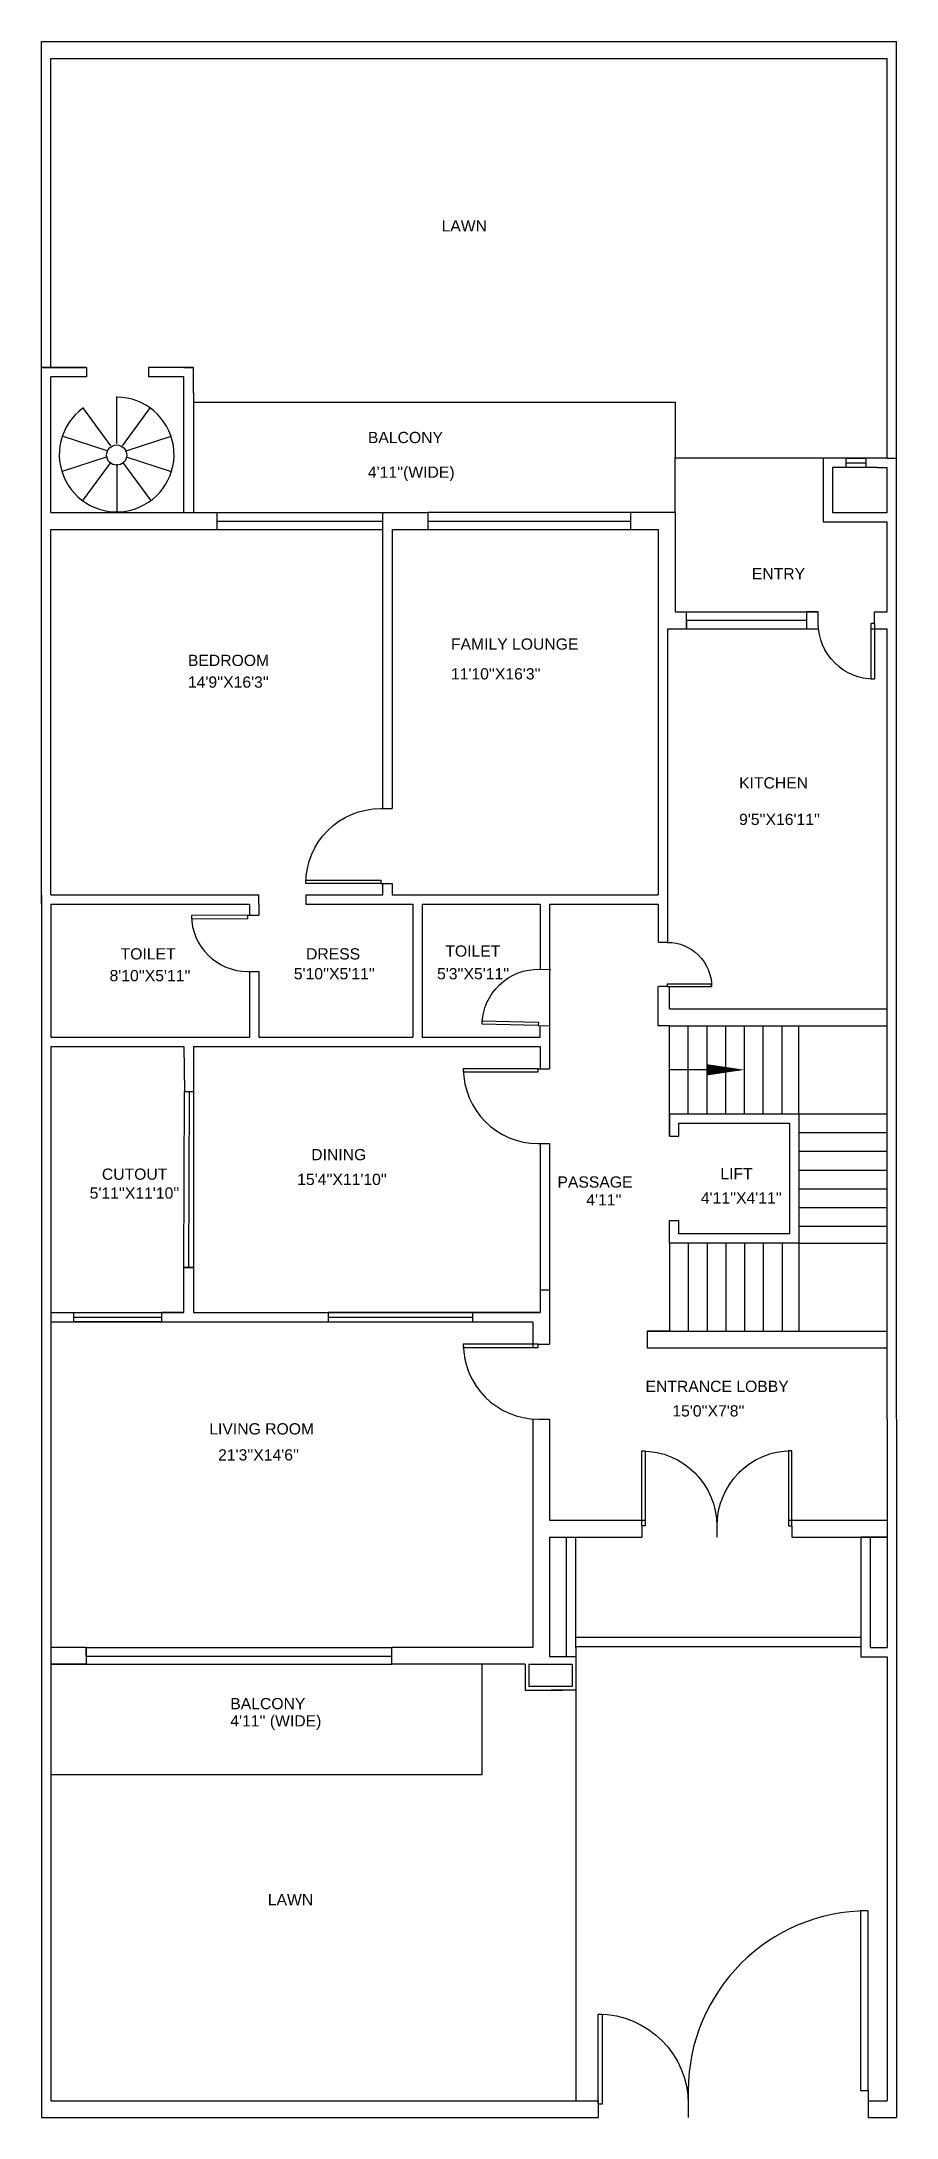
# Model space of a CAD drawing. Header units: inches. Extents: x 284 to 740, y 19 to 1127.
import ezdxf

# ---------------------------------------------------------------- set-up
doc = ezdxf.new("R2010")
doc.units = ezdxf.units.IN
doc.header["$MEASUREMENT"] = 0
for name, color, linetype in [('BALCONY', 210, 'Continuous'), ('DOOR', 180, 'Continuous'), ('LIFT', 50, 'Continuous'), ('STAIRS', 100, 'Continuous'), ('TEXT', 130, 'Continuous'), ('WALL', 10, 'Continuous'), ('WINDOW', 42, 'Continuous')]:
    doc.layers.add(name, color=color, linetype=linetype)
doc.styles.get("Standard").update_dxf_attribs({"font": 'arial.ttf'})

# ---------------------------------------------------------------- blocks, each defined once
blk = doc.blocks.new('*U2')
for p, q in [((0, 0), (0, -6)), ((-40, 0), (-40, -6))]:
    blk.add_line(p, q)
blk.add_lwpolyline([(0, 0), (0, 40), (-1.75, 40), (-1.75, 0)], close=True)
blk.add_arc((0, 0), 40, 90, 180)
blk = doc.blocks.new('*U4')
for p, q in [((0, 0), (0, -6)), ((30, 0), (30, -6))]:
    blk.add_line(p, q)
blk.add_lwpolyline([(0, 0), (0, 30), (1.75, 30), (1.75, 0)], close=True)
blk.add_arc((0, 0), 30, 0, 90)
blk = doc.blocks.new('*U18')
blk.add_line((0, -12.6), (0, 12.6))
blk = doc.blocks.new('*U19')
at = {"layer": 'STAIRS', "color": 0, "linetype": 'ByBlock', "lineweight": -2, "transparency": 16777216}
for p, rotation in [((56.9, 81.1), 35.99999999999999), ((78.1, 81.1), 324.0000000000001), ((50.4, 72.1), 72), ((84.6, 72.1), 288), ((50.4, 61), 108), ((56.9, 52), 144), ((67.5, 48.5), 180), ((78.1, 52), 216), ((84.6, 61), 252)]:
    blk.add_blockref('*U18', p, dxfattribs=dict(at, rotation=rotation))
blk.add_blockref('*U18', (67.5, 84.6), dxfattribs=at)
blk = doc.blocks.new('*U3')
for p, q in [((-30, 0), (-30, -6)), ((0, 0), (0, -6))]:
    blk.add_line(p, q)
blk.add_lwpolyline([(0, 0), (0, 30), (-1.75, 30), (-1.75, 0)], close=True)
blk.add_arc((0, 0), 30, 90, 180)

msp = doc.modelspace()

# ---------------------------------------------------------------- linework, layer by layer
for p, q in [((360.4, 953.1), (365.4, 953.1)), ((724.1, 904.6), (724.1, 899.6)), ((622.4, 875.6), (622.4, 875.6)), ((622.4, 822.6), (628.4, 822.6)), ((692.7, 822.6), (698.7, 822.6)), ((628.4, 818.1), (628.4, 813.6)), ((395.4, 666.6), (395.4, 661.4)), ((550.4, 590.6), (550.4, 578.7)), ((360.4, 472.6), (365.4, 472.6)), ((289.4, 448.6), (360.4, 448.6)), ((365.4, 448.6), (550.4, 448.6)), ((308.3, 265), (308.3, 269.6))]:
    msp.add_line(p, q)
at = {"layer": 'BALCONY'}
for p, q in [((365.4, 934.6), (622.5, 934.6)), ((622.4, 875.6), (622.5, 934.6)), ((519.3, 260.7), (519.3, 201.7)), ((519.3, 201.7), (289.4, 201.7))]:
    msp.add_line(p, q, dxfattribs=at)
at = {"layer": 'LIFT'}
for p, q in [((619.4, 554.6), (619.4, 542.6)), ((619.4, 542.6), (624.4, 542.6)), ((619.4, 485.6), (619.4, 497.6)), ((619.4, 497.6), (624.4, 497.6))]:
    msp.add_line(p, q, dxfattribs=at)
for points in [[(619.4, 542.6), (619.4, 554.6), (688.4, 554.6), (688.4, 485.6), (619.4, 485.6), (619.4, 497.6)], [(624.4, 542.6), (624.4, 549.6), (683.4, 549.6), (683.4, 490.6), (624.4, 490.6), (624.4, 497.6)]]:
    msp.add_lwpolyline(points, dxfattribs=at)
at = {"layer": 'STAIRS'}
for p, q in [((619.4, 554.6), (619.4, 601.6)), ((629.4, 554.6), (629.4, 601.6)), ((639.4, 554.6), (639.4, 601.6)), ((649.4, 554.6), (649.4, 601.6)), ((659.4, 554.6), (659.4, 601.6)), ((669.4, 554.6), (669.4, 601.6)), ((679.4, 554.6), (679.4, 601.6)), ((688.4, 554.6), (688.4, 601.6)), ((639.4, 578.1), (619.4, 578.1)), ((688.4, 554.6), (735.4, 554.6)), ((688.4, 544.6), (735.4, 544.6)), ((688.4, 534.6), (735.4, 534.6)), ((688.4, 524.6), (735.4, 524.6)), ((688.4, 514.6), (735.4, 514.6)), ((688.4, 504.6), (735.4, 504.6)), ((688.4, 494.6), (735.4, 494.6)), ((619.4, 485.6), (619.4, 438.6)), ((629.4, 485.6), (629.4, 438.6)), ((639.4, 485.6), (639.4, 438.6)), ((649.4, 485.6), (649.4, 438.6)), ((659.4, 485.6), (659.4, 438.6)), ((669.4, 485.6), (669.4, 438.6)), ((679.4, 485.6), (679.4, 438.6)), ((688.4, 485.6), (735.4, 485.6)), ((688.4, 485.6), (688.4, 438.6))]:
    msp.add_line(p, q, dxfattribs=at)
msp.add_lwpolyline([(659.4, 578.1, 0, 6, 0), (639.4, 578.1, 6, 6, 0)], format="xyseb", dxfattribs=at)
msp.add_circle((324.5, 906.3), 5.39, dxfattribs=at)
msp.add_arc((324.5, 906.6), 30.6, 126, 90, dxfattribs=at)
at = {"layer": 'WALL'}
for p, q in [((284.4, 953.1), (284.4, 1127.1)), ((284.4, 1127.1), (740.4, 1127.1)), ((740.4, 899.6), (740.4, 1127.1)), ((289.4, 953.1), (289.4, 1118.1)), ((289.4, 1118.1), (735.4, 1118.1)), ((735.4, 904.6), (735.4, 1118.1)), ((284.4, 666.7), (284.4, 953.1)), ((284.4, 930.6), (284.4, 953.1)), ((308.4, 953.1), (284.4, 953.1)), ((284.4, 953.1), (308.4, 953.1)), ((289.4, 930.6), (289.4, 948.1)), ((308.4, 948.1), (289.4, 948.1)), ((308.4, 953.1), (308.4, 948.1)), ((360.4, 953.1), (341.4, 953.1)), ((365.4, 953.1), (341.4, 953.1)), ((341.4, 953.1), (341.4, 948.1)), ((360.4, 948.1), (341.4, 948.1)), ((360.4, 946.2), (360.4, 948.1)), ((360.4, 930.6), (360.4, 946.2)), ((365.4, 939.6), (365.4, 953.1)), ((365.4, 939.6), (365.4, 930.6)), ((284.4, 875.6), (284.4, 930.6)), ((289.4, 875.6), (289.4, 930.6)), ((360.4, 875.6), (360.4, 930.6)), ((365.4, 930.6), (365.4, 875.6)), ((701.4, 904.6), (622.5, 904.6)), ((730.4, 899.6), (735.4, 899.6)), ((735.4, 904.6), (740.4, 904.6)), ((289.4, 875.6), (377.9, 875.6)), ((466.4, 875.6), (490.4, 875.6)), ((622.4, 875.6), (598.4, 875.6)), ((622.4, 875.6), (622.4, 822.6)), ((701.4, 875.6), (701.4, 870.6)), ((706.4, 875.6), (730.4, 875.6)), ((730.4, 875.6), (735.4, 875.6)), ((289.4, 671.6), (289.4, 866.6)), ((289.4, 866.6), (377.9, 866.6)), ((466.4, 717.6), (466.4, 866.6)), ((471.4, 866.6), (471.4, 717.6)), ((471.4, 866.6), (490.4, 866.6)), ((598.5, 866.6), (613.4, 866.6)), ((613.4, 866.6), (613.4, 671.6)), ((701.4, 870.6), (709.9, 870.6)), ((706.4, 870.6), (735.4, 870.6)), ((622.4, 822.6), (628.4, 822.6)), ((698.7, 822.6), (692.7, 822.6)), ((728.7, 822.6), (735.4, 822.6)), ((618.4, 813.6), (618.4, 666.6)), ((618.4, 813.6), (628.4, 813.6)), ((692.7, 813.6), (698.9, 813.6)), ((727, 813.6), (735.4, 813.6)), ((735.4, 391.6), (735.4, 813.6)), ((740.4, 391.6), (740.4, 813.6)), ((466.4, 671.6), (466.4, 677.6)), ((466.4, 671.6), (466.4, 677.6)), ((471.4, 677.6), (471.4, 671.6)), ((284.4, 671.6), (284.4, 590.7)), ((284.4, 666.6), (284.4, 18.7)), ((289.4, 671.6), (400.4, 671.6)), ((289.4, 666.6), (289.4, 595.6)), ((395.4, 666.6), (395.4, 660.6)), ((400.4, 666.6), (400.4, 671.6)), ((400.4, 666.6), (400.4, 660.6)), ((425.4, 671.6), (466.4, 671.6)), ((425.4, 671.6), (425.4, 666.6)), ((425.4, 666.6), (482.4, 666.6)), ((471.4, 671.6), (613.4, 671.6)), ((482.4, 666.6), (482.4, 595.6)), ((487.4, 666.6), (550.4, 666.6)), ((487.4, 666.6), (487.4, 595.6)), ((550.4, 666.6), (550.4, 631.7)), ((555.4, 666.6), (613.4, 666.6)), ((555.4, 666.6), (555.4, 578.7)), ((613.4, 666.6), (613.4, 646.2)), ((618.4, 666.6), (618.3, 646.2)), ((395.4, 630.6), (395.4, 595.6)), ((400.4, 630.6), (400.4, 595.6)), ((613.4, 601.6), (613.4, 622.5)), ((619.4, 610.6), (619.4, 622.5)), ((619.4, 610.6), (735.4, 610.6)), ((550.4, 595.6), (550.4, 601.7)), ((619.4, 601.6), (613.4, 601.6)), ((619.4, 601.6), (735.4, 601.6)), ((289.4, 595.6), (395.4, 595.6)), ((289.4, 590.6), (360.4, 590.6)), ((289.4, 590.6), (289.4, 201.7)), ((360.4, 590.6), (360.7, 566.6)), ((365.4, 590.6), (400.4, 590.6)), ((365.4, 590.6), (365.4, 448.6)), ((400.4, 595.6), (482.4, 595.6)), ((400.4, 590.6), (550.4, 590.6)), ((487.4, 595.6), (550.4, 595.6)), ((550.4, 590.6), (550.4, 578.7)), ((550.4, 538.7), (550.4, 448.6)), ((555.4, 538.7), (555.4, 431.6)), ((360.4, 448.6), (360.4, 472.6)), ((550.4, 460.6), (555.4, 460.6)), ((289.4, 448.6), (301.4, 448.6)), ((289.4, 443.6), (546.4, 443.6)), ((360.4, 448.6), (348.4, 448.6)), ((365.4, 448.6), (437.4, 448.6)), ((437.4, 448.6), (437.4, 443.6)), ((550.4, 448.6), (514.4, 448.6)), ((514.4, 443.6), (514.4, 448.6)), ((546.4, 443.6), (546.4, 429.9)), ((546.4, 443.6), (546.4, 431.6)), ((607.4, 438.6), (735.4, 438.6)), ((619.4, 438.6), (607.4, 438.6)), ((607.4, 438.6), (607.4, 429.6)), ((607.4, 429.6), (735.4, 429.6)), ((546.4, 391.7), (546.4, 269.6)), ((555.4, 391.6), (555.4, 337.6)), ((735.4, 391.6), (735.4, 269.6)), ((740.4, 391.6), (740.4, 18.7)), ((555.4, 337.6), (606.4, 337.6)), ((682.9, 337.6), (735.4, 337.6)), ((555.4, 328.6), (604.6, 328.6)), ((555.4, 328.6), (555.4, 264.8)), ((564.4, 264.8), (564.4, 328.6)), ((569.4, 269.6), (569.4, 328.6)), ((684.6, 328.6), (735.4, 328.6)), ((735.4, 328.6), (721.4, 328.6)), ((721.4, 328.6), (721.4, 264.6)), ((726.4, 328.6), (726.4, 269.6)), ((308.3, 269.6), (289.4, 269.6)), ((308.3, 269.6), (308.3, 260.7)), ((471.3, 260.7), (471.3, 269.6)), ((546.4, 269.6), (471.3, 269.6)), ((569.4, 275.2), (721.4, 275.2)), ((569.4, 270.2), (721.4, 270.2)), ((569.4, 269.6), (569.4, 27.7)), ((726.4, 269.6), (735.4, 269.6)), ((289.4, 260.7), (308.3, 260.7)), ((308.3, 260.7), (289.4, 260.7)), ((519.3, 260.7), (471.3, 260.7)), ((542.4, 260.7), (471.3, 260.7)), ((542.4, 260.7), (542.4, 246.8)), ((544.4, 260.7), (544.4, 248.8)), ((544.4, 260.7), (567.4, 260.7)), ((555.4, 264.8), (569.4, 264.8)), ((567.4, 260.7), (567.4, 248.8)), ((721.4, 264.6), (735.4, 264.6)), ((735.4, 264.6), (735.4, 27.7)), ((567.4, 248.8), (544.4, 248.8)), ((569.4, 246.8), (556.3, 246.8)), ((289.4, 201.7), (289.4, 27.7)), ((289.4, 27.7), (569.4, 27.7)), ((569.4, 27.7), (581.4, 27.7)), ((581.4, 27.7), (581.4, 18.7)), ((725.4, 27.7), (735.4, 27.7)), ((284.4, 18.7), (569.4, 18.7)), ((569.4, 18.7), (581.4, 18.7)), ((725.4, 18.7), (740.4, 18.7))]:
    msp.add_line(p, q, dxfattribs=at)
for points in [[(735.4, 904.6), (701.4, 904.6), (701.4, 875.6)], [(730.4, 899.6), (706.4, 899.6), (706.4, 875.6)], [(735.4, 875.6), (735.4, 899.6)], [(740.4, 813.6), (740.4, 904.6)], [(735.4, 822.6), (735.4, 870.6)], [(289.4, 666.6), (395.4, 666.6)], [(542.4, 246.8), (562.4, 246.8)]]:
    msp.add_lwpolyline(points, dxfattribs=at)
at = {"layer": 'WINDOW'}
for p, q in [((713.5, 904.6), (713.5, 899.6)), ((713.5, 904.6), (724.1, 904.6)), ((713.5, 902.1), (724.1, 902.1)), ((724.1, 899.6), (713.5, 899.6)), ((724.1, 904.6), (724.1, 899.6)), ((377.9, 875.6), (377.9, 866.6)), ((377.9, 875.6), (466.4, 875.6)), ((466.4, 866.6), (466.4, 875.6)), ((490.4, 875.6), (490.4, 866.6)), ((598.4, 875.6), (490.4, 875.6)), ((377.9, 871.1), (466.4, 871.1)), ((377.9, 866.6), (466.4, 866.6)), ((490.4, 871.1), (598.5, 871)), ((490.4, 866.6), (598.5, 866.6)), ((598.5, 875.4), (598.5, 866.6)), ((628.4, 813.6), (628.4, 822.6)), ((628.4, 822.6), (692.7, 822.6)), ((692.7, 813.6), (692.7, 822.6)), ((628.4, 818.1), (692.7, 818.1)), ((628.4, 813.6), (692.7, 813.6)), ((360.4, 472.6), (360.7, 566.6)), ((360.7, 566.6), (365.4, 566.6)), ((363.1, 566.6), (362.9, 472.6)), ((365.4, 566.6), (365.4, 472.6)), ((365.4, 472.6), (360.4, 472.6)), ((301.4, 448.6), (301.4, 443.6)), ((301.4, 448.6), (348.4, 448.6)), ((301.4, 446.1), (348.4, 446.1)), ((348.4, 443.6), (301.4, 443.6)), ((348.4, 448.6), (348.4, 443.6)), ((514.4, 448.6), (437.4, 448.6)), ((437.4, 446.1), (514.4, 446.1)), ((437.4, 443.6), (514.4, 443.6)), ((308.3, 269.6), (471.3, 269.6)), ((308.3, 265), (471.3, 265)), ((308.3, 260.7), (471.3, 260.7))]:
    msp.add_line(p, q, dxfattribs=at)

# ---------------------------------------------------------------- block references
at = {"layer": 'DOOR', "xscale": -1}
for name, p, rotation in [('*U3', (728.7, 816.6), 180), ('*U2', (465.4, 677.6), 90), ('*U3', (549.4, 601.8), 88.58154851211978)]:
    msp.add_blockref(name, p, dxfattribs=dict(at, rotation=rotation))
at = {"layer": 'DOOR'}
for name, p, rotation in [('*U3', (394.4, 660.6), 90.13960318221038), ('*U2', (549.4, 578.7), 90), ('*U2', (549.4, 431.6), 90)]:
    msp.add_blockref(name, p, dxfattribs=dict(at, rotation=rotation))
at = {"layer": 'DOOR', "xscale": -0.7884726524387862, "yscale": 0.7884726524387862, "zscale": 0.7884726524387862, "rotation": 270}
msp.add_blockref('*U4', (618.2, 622.5), dxfattribs=at)
at = {"layer": 'DOOR', "xscale": -1}
msp.add_blockref('*U2', (604.6, 334.6), dxfattribs=at)
at = {"layer": 'DOOR'}
msp.add_blockref('*U2', (684.6, 334.6), dxfattribs=at)
for p, xscale, yscale, zscale in [((725.4, 33.1), 2.4, 2.4, 2.4), ((581.4, 25.9), -1.2, 1.2, 1.2)]:
    msp.add_blockref('*U2', p, dxfattribs=dict(at, xscale=xscale, yscale=yscale, zscale=zscale))
at = {"layer": 'STAIRS'}
msp.add_blockref('*U19', (257, 840.4), dxfattribs=at)

# ---------------------------------------------------------------- texts
at = {"layer": 'TEXT'}
for s, p in [('LAWN', (497.8, 1025.7)), ('BALCONY', (458.5, 912.7)), ("4'11''(WIDE)", (458.5, 894.2)), ('ENTRY', (663.3, 840)), ('BEDROOM', (362.5, 793.7)), ('FAMILY LOUNGE', (502.8, 802.4)), ("14'9''X16'3''", (362.5, 782.1)), ("11'10''X16'3''", (502.8, 786.5)), ('KITCHEN', (656.5, 728.3)), ("9'5''X16'11''", (656.5, 708.8)), ('TOILET', (326.6, 637)), ('DRESS', (425.5, 637)), ('TOILET', (499.8, 638.5)), ("5'10''X5'11''", (419, 626.4)), ("5'3''X5'11''", (495.4, 626.4)), ("8'10''X5'11''", (320.7, 625.4)), ('DINING', (428.3, 529.8)), ('CUTOUT', (316.6, 519.4)), ("15'4''X11'10''", (420.8, 516.6)), ('PASSAGE', (559.6, 515.2)), ('LIFT', (646.5, 519.7)), ("5'11''X11'10''", (310.1, 509.3)), ("4'11''", (575, 505.7)), ("4'11''X4'11''", (636.1, 506.7)), ('ENTRANCE LOBBY', (606.6, 406.1)), ("15'0''X7'8''", (620.9, 393)), ('LIVING ROOM', (373.9, 383.4)), ("21'3''X14'6''", (378.6, 369.5)), ("4'11'' (WIDE)", (385.1, 227.5)), ('BALCONY', (385.1, 236.7)), ('LAWN', (405.1, 132))]:
    msp.add_text(s, height=6, dxfattribs=at).set_placement(p)

doc.saveas('drawing.dxf')
